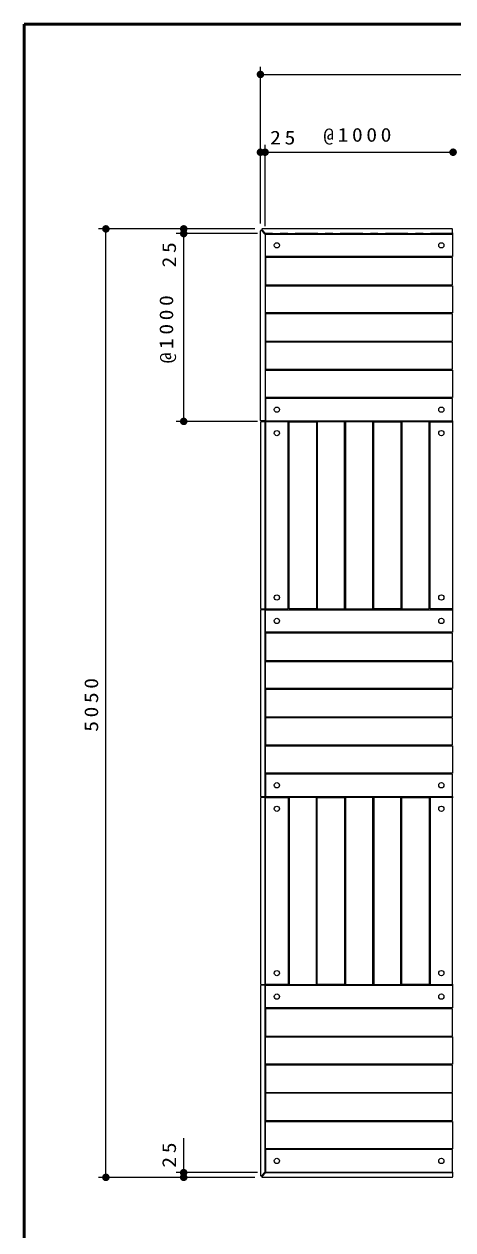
# Model space of a CAD drawing. Units: millimetres on the paper, with parts at other scales. Extents: x -385 to 15, y -594 to 267.
# Drawn here: x -385 to -328, y 106.5 to 267 of the extents above; entities that cross this region are included whole.
import ezdxf

# ---------------------------------------------------------------- set-up
doc = ezdxf.new("R2010")
doc.units = ezdxf.units.MM
doc.linetypes.add('USER2', pattern=[6, 3, -1, 1, -1])
doc.layers.add('1_40', color=4, linetype='Continuous', lineweight=25)
doc.layers.add('NAKAMURA図枠', color=7, linetype='Continuous', lineweight=13)
doc.styles.add('ＭＳ ゴシック', font='')
doc.styles.get('ＭＳ ゴシック').set_extended_font_data('MS Gothic')

# ---------------------------------------------------------------- blocks, each defined once
blk = doc.blocks.new('filled_dot')
at = {"color": 0, "linetype": 'Continuous', "lineweight": -2, "const_width": 1.25}
blk.add_lwpolyline([(-0.625, 0, 1), (0.625, 0, 1)], format="xyb", close=True, dxfattribs=at)

msp = doc.modelspace()

# ---------------------------------------------------------------- linework, layer by layer
at = {"layer": '1_40', "color": 7, "lineweight": 13}
for p, q in [((-353.569, 240.473), (-353.569, 261.3)), ((-353.569, 260.3), (-227.319, 260.3)), ((-353.569, 240.473), (-353.569, 250.948)), ((-352.944, 240.118), (-352.944, 250.948)), ((-353.569, 249.948), (-348.358, 249.948)), ((-352.944, 249.948), (-327.944, 249.948)), ((-354.299, 239.743), (-375.126, 239.743)), ((-374.126, 113.493), (-374.126, 239.743)), ((-354.299, 239.743), (-364.774, 239.743)), ((-363.774, 234.532), (-363.774, 239.743)), ((-353.944, 239.118), (-364.774, 239.118)), ((-353.944, 239.118), (-364.774, 239.118)), ((-363.774, 214.118), (-363.774, 239.118)), ((-353.944, 214.118), (-364.774, 214.118)), ((-363.774, 113.493), (-363.774, 118.703)), ((-353.944, 114.118), (-364.774, 114.118)), ((-354.299, 113.493), (-375.126, 113.493)), ((-354.299, 113.493), (-364.774, 113.493))]:
    msp.add_line(p, q, dxfattribs=at)
at = {"layer": '1_40', "color": 32}
for p, q in [((-353.569, 214.255), (-353.569, 239.473)), ((-353.441, 239.526), (-352.966, 239.051)), ((-353.352, 239.615), (-352.877, 239.14)), ((-328.081, 239.743), (-353.299, 239.743)), ((-328.006, 239.193), (-328.006, 239.668)), ((-352.944, 238.998), (-352.944, 214.255)), ((-352.824, 239.118), (-328.081, 239.118)), ((-353.569, 213.98), (-353.569, 189.255)), ((-353.019, 214.18), (-353.494, 214.18)), ((-353.019, 214.055), (-353.494, 214.055)), ((-352.944, 189.255), (-352.944, 213.98)), ((-353.569, 188.98), (-353.569, 164.255)), ((-353.494, 189.18), (-353.019, 189.18)), ((-353.019, 189.055), (-353.494, 189.055)), ((-352.944, 164.255), (-352.944, 188.98)), ((-353.569, 163.98), (-353.569, 139.255)), ((-353.494, 164.18), (-353.019, 164.18)), ((-353.019, 164.055), (-353.494, 164.055)), ((-352.944, 139.255), (-352.944, 163.98)), ((-353.569, 138.98), (-353.569, 113.762)), ((-353.494, 139.18), (-353.019, 139.18)), ((-353.019, 139.055), (-353.494, 139.055)), ((-352.944, 114.237), (-352.944, 138.98)), ((-353.441, 113.709), (-352.966, 114.184)), ((-353.352, 113.621), (-352.877, 114.096)), ((-352.824, 114.118), (-328.081, 114.118)), ((-328.006, 114.043), (-328.006, 113.568)), ((-328.081, 113.493), (-353.299, 113.493))]:
    msp.add_line(p, q, dxfattribs=at)
at = {"layer": '1_40', "color": 7, "linetype": 'USER2', "lineweight": 13}
for p, q in [((-352.944, 239.118), (-352.944, 214.118)), ((-327.944, 239.118), (-352.944, 239.118)), ((-327.944, 214.118), (-352.944, 214.118)), ((-352.944, 214.118), (-352.944, 189.118)), ((-352.944, 214.118), (-327.944, 214.118)), ((-352.944, 189.118), (-352.944, 164.118)), ((-327.944, 189.118), (-352.944, 189.118)), ((-352.944, 189.118), (-327.944, 189.118)), ((-327.944, 164.118), (-352.944, 164.118)), ((-352.944, 164.118), (-352.944, 139.118)), ((-352.944, 164.118), (-327.944, 164.118)), ((-352.944, 139.118), (-352.944, 114.118)), ((-327.944, 139.118), (-352.944, 139.118)), ((-352.944, 139.118), (-327.944, 139.118)), ((-352.944, 114.118), (-327.944, 114.118))]:
    msp.add_line(p, q, dxfattribs=at)
at = {"layer": '1_40', "color": 40}
for points in [[(-328.006, 236.055), (-352.881, 236.055), (-352.881, 239.055), (-328.006, 239.055)], [(-328.006, 232.305), (-328.006, 235.93), (-352.881, 235.93), (-352.881, 232.305)], [(-328.006, 228.555), (-352.881, 228.555), (-352.881, 232.18), (-328.006, 232.18)], [(-328.006, 224.805), (-328.006, 228.43), (-352.881, 228.43), (-352.881, 224.805)], [(-328.006, 224.68), (-352.881, 224.68), (-352.881, 221.055), (-328.006, 221.055)], [(-328.006, 220.93), (-328.006, 217.305), (-352.881, 217.305), (-352.881, 220.93)], [(-328.006, 217.18), (-352.881, 217.18), (-352.881, 214.18), (-328.006, 214.18)], [(-349.881, 189.18), (-349.881, 214.055), (-352.881, 214.055), (-352.881, 189.18)], [(-346.131, 189.18), (-349.756, 189.18), (-349.756, 214.055), (-346.131, 214.055)], [(-342.381, 189.18), (-342.381, 214.055), (-346.006, 214.055), (-346.006, 189.18)], [(-342.256, 189.18), (-338.631, 189.18), (-338.631, 214.055), (-342.256, 214.055)], [(-338.506, 189.18), (-338.506, 214.055), (-334.881, 214.055), (-334.881, 189.18)], [(-334.756, 189.18), (-331.131, 189.18), (-331.131, 214.055), (-334.756, 214.055)], [(-331.006, 189.18), (-331.006, 214.055), (-328.006, 214.055), (-328.006, 189.18)], [(-328.006, 186.055), (-352.881, 186.055), (-352.881, 189.055), (-328.006, 189.055)], [(-328.006, 182.305), (-328.006, 185.93), (-352.881, 185.93), (-352.881, 182.305)], [(-328.006, 178.555), (-352.881, 178.555), (-352.881, 182.18), (-328.006, 182.18)], [(-328.006, 174.805), (-328.006, 178.43), (-352.881, 178.43), (-352.881, 174.805)], [(-328.006, 174.68), (-352.881, 174.68), (-352.881, 171.055), (-328.006, 171.055)], [(-328.006, 170.93), (-328.006, 167.305), (-352.881, 167.305), (-352.881, 170.93)], [(-328.006, 167.18), (-352.881, 167.18), (-352.881, 164.18), (-328.006, 164.18)], [(-349.881, 164.055), (-349.881, 139.18), (-352.881, 139.18), (-352.881, 164.055)], [(-346.131, 164.055), (-349.756, 164.055), (-349.756, 139.18), (-346.131, 139.18)], [(-342.381, 164.055), (-342.381, 139.18), (-346.006, 139.18), (-346.006, 164.055)], [(-338.631, 164.055), (-342.256, 164.055), (-342.256, 139.18), (-338.631, 139.18)], [(-338.506, 164.055), (-338.506, 139.18), (-334.881, 139.18), (-334.881, 164.055)], [(-334.756, 164.055), (-331.131, 164.055), (-331.131, 139.18), (-334.756, 139.18)], [(-331.006, 164.055), (-331.006, 139.18), (-328.006, 139.18), (-328.006, 164.055)], [(-328.006, 136.055), (-352.881, 136.055), (-352.881, 139.055), (-328.006, 139.055)], [(-328.006, 132.305), (-328.006, 135.93), (-352.881, 135.93), (-352.881, 132.305)], [(-328.006, 128.555), (-352.881, 128.555), (-352.881, 132.18), (-328.006, 132.18)], [(-328.006, 124.805), (-328.006, 128.43), (-352.881, 128.43), (-352.881, 124.805)], [(-328.006, 124.68), (-352.881, 124.68), (-352.881, 121.055), (-328.006, 121.055)], [(-328.006, 120.93), (-328.006, 117.305), (-352.881, 117.305), (-352.881, 120.93)], [(-328.006, 117.18), (-352.881, 117.18), (-352.881, 114.18), (-328.006, 114.18)]]:
    msp.add_lwpolyline(points, close=True, dxfattribs=at)
for centre in [(-351.381, 237.555), (-329.506, 237.555), (-351.381, 215.68), (-329.506, 215.68), (-351.381, 212.555), (-329.506, 212.555), (-351.381, 190.68), (-329.506, 190.68), (-351.381, 187.555), (-329.506, 187.555), (-351.381, 165.68), (-329.506, 165.68), (-351.381, 162.555), (-329.506, 162.555), (-351.381, 140.68), (-329.506, 140.68), (-351.381, 137.555), (-329.506, 137.555), (-351.381, 115.68), (-329.506, 115.68)]:
    msp.add_circle(centre, 0.35, dxfattribs=at)
at = {"layer": '1_40', "color": 32}
for centre, start, end in [((-353.494, 239.473), 45, 180), ((-353.299, 239.668), 90, 225), ((-328.081, 239.668), 0, 90), ((-328.081, 239.193), 270, 0), ((-353.019, 238.998), 0, 45), ((-352.824, 239.193), 225, 270), ((-353.494, 214.255), 180, 270), ((-353.494, 213.98), 90, 180), ((-353.019, 214.255), 270, 0), ((-353.019, 213.98), 0, 90), ((-353.494, 189.255), 180, 270), ((-353.494, 188.98), 90, 180), ((-353.019, 189.255), 270, 0), ((-353.019, 188.98), 0, 90), ((-353.494, 164.255), 180, 270), ((-353.494, 163.98), 90, 180), ((-353.019, 164.255), 270, 0), ((-353.019, 163.98), 0, 90), ((-353.494, 139.255), 180, 270), ((-353.494, 138.98), 90, 180), ((-353.019, 139.255), 270, 0), ((-353.019, 138.98), 0, 90), ((-353.019, 114.237), 315, 0), ((-352.824, 114.043), 90, 135), ((-328.081, 114.043), 0, 90), ((-353.494, 113.762), 180, 315), ((-353.299, 113.568), 135, 270), ((-328.081, 113.568), 270, 0)]:
    msp.add_arc(centre, 0.075, start, end, dxfattribs=at)
at = {"layer": 'NAKAMURA図枠', "lineweight": 50}
for p, q in [((-385, 267), (-385, 0)), ((0, 267), (-385, 267))]:
    msp.add_line(p, q, dxfattribs=at)

# ---------------------------------------------------------------- block references
at = {"layer": '1_40', "color": 7, "lineweight": 13, "xscale": 0.4, "yscale": 0.4}
for p in [(-353.569, 260.3), (-353.569, 249.948), (-352.944, 249.948)]:
    msp.add_blockref('filled_dot', p, dxfattribs=at)
for p, rotation in [((-352.944, 249.948), 180), ((-327.944, 249.948), 180), ((-374.126, 239.743), 270), ((-363.774, 239.743), 270), ((-363.774, 239.118), 90), ((-363.774, 239.118), 270), ((-363.774, 214.118), 90), ((-374.126, 113.493), 90), ((-363.774, 114.118), 270), ((-363.774, 113.493), 90)]:
    msp.add_blockref('filled_dot', p, dxfattribs=dict(at, rotation=rotation))

# ---------------------------------------------------------------- texts
at = {"layer": '1_40', "color": 7, "char_height": 1.833, "attachment_point": 8, "style": 'ＭＳ ゴシック'}
for s, insert in [('\\T1.34;\\W1.15;25', (-350.358, 250.948)), ('\\T1.33;\\W1.15;@1000', (-340.444, 250.948))]:
    msp.add_mtext(s, dxfattribs=dict(at, insert=insert))
at = {"layer": '1_40', "color": 7, "char_height": 1.833, "attachment_point": 8, "rotation": 90, "style": 'ＭＳ ゴシック'}
for s, insert in [('\\T1.34;\\W1.15;25', (-364.774, 236.532)), ('\\T1.33;\\W1.15;@1000', (-364.774, 226.618)), ('\\T1.33;\\W1.15;5050', (-375.126, 176.618)), ('\\T1.34;\\W1.15;25', (-364.774, 116.703))]:
    msp.add_mtext(s, dxfattribs=dict(at, insert=insert))

doc.saveas('drawing.dxf')
